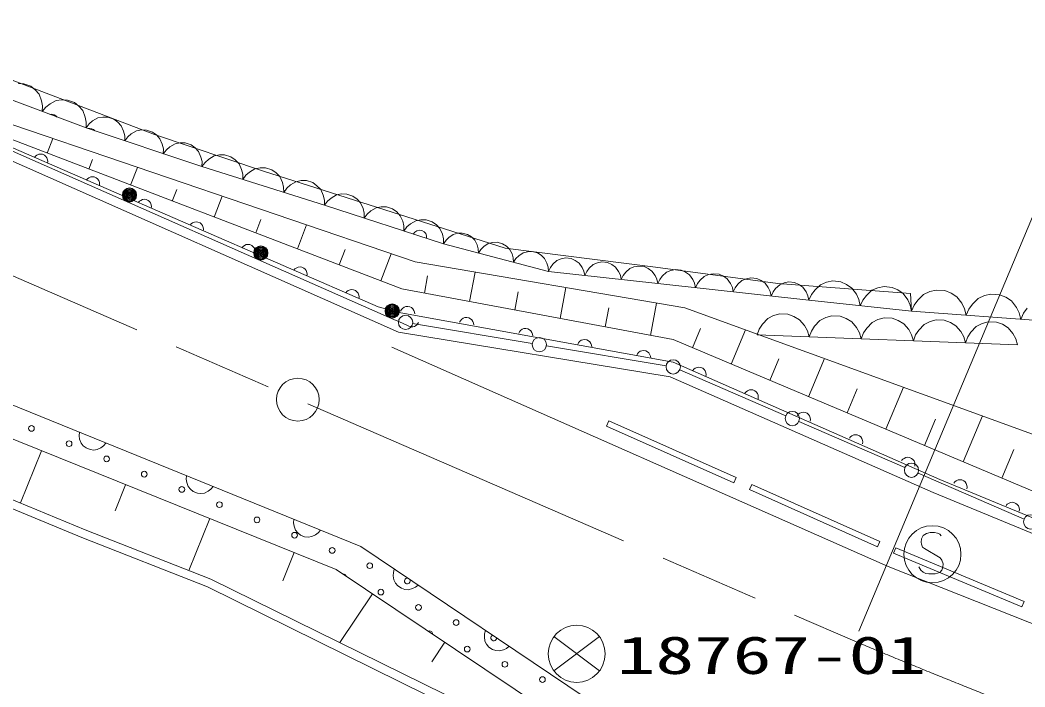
# Model space of a CAD drawing. Units: millimetres, scale not verified. Extents: x 40000 to 680000, y 20000 to 380000.
# Drawn here: x 357864 to 392896, y 282249 to 305487 of the extents above; entities that cross this region are included whole.
import ezdxf
from ezdxf.enums import TextEntityAlignment as Align

# ---------------------------------------------------------------- set-up
doc = ezdxf.new("R2010")
doc.units = ezdxf.units.MM
doc.header["$LTSCALE"] = 1000
doc.linetypes.add('CHAIN', pattern=[18.5, 12, -1.5, 3.5, -1.5])
doc.layers.add('S-SUV', color=7, linetype='Continuous', lineweight=13)
doc.layers.add('S-SUV-ROAD', color=7, linetype='Continuous', lineweight=13)
doc.styles.add('ＭＳ ゴシック', font='')
doc.styles.get('ＭＳ ゴシック').set_extended_font_data('MS Gothic')

# ---------------------------------------------------------------- blocks, each defined once
blk = doc.blocks.new('BUHIN1')
at = {"color": 7, "linetype": 'Continuous', "lineweight": 13}
for p, q in [((-701, -708), (696, 709)), ((-489, 868), (484, -867))]:
    blk.add_line(p, q, dxfattribs=at)
blk.add_circle((0, 0), 995, dxfattribs=at)
blk = doc.blocks.new('BUHIN4')
at = {"color": 7, "linetype": 'Continuous', "lineweight": 13}
for radius in [249, 220, 191, 161, 132, 97.5, 67.5, 38.8, 7.5]:
    blk.add_circle((-212, 130), radius, dxfattribs=at)
blk = doc.blocks.new('BUHIN6')
at = {"color": 7, "linetype": 'Continuous', "lineweight": 13}
blk.add_circle((0, 0), 249, dxfattribs=at)
blk = doc.blocks.new('BUHIN7')
at = {"color": 7, "linetype": 'Continuous', "lineweight": 13}
blk.add_circle((0, 0), 249, dxfattribs=at)
blk = doc.blocks.new('BUHIN8')
at = {"color": 7, "linetype": 'Continuous', "lineweight": 13}
blk.add_circle((0, 0), 249, dxfattribs=at)
blk = doc.blocks.new('BUHIN16')
at = {"color": 7, "linetype": 'Continuous', "lineweight": 13}
blk.add_lwpolyline([(-598, 393), (-665, 347), (-709, 277), (-743, 176), (-764, 22), (-747, -111), (-687, -230), (-587, -310), (-473, -330), (-398, -335), (-294, -309), (-230, -247), (155, 252), (252, 299), (381, 322), (499, 296), (588, 249), (668, 167), (692, 8), (662, -220), (633, -317), (576, -405), (491, -475), (368, -529)], dxfattribs=at)
blk.add_circle((0, 0), 995, dxfattribs=at)
blk = doc.blocks.new('BUHIN18')
at = {"color": 7, "linetype": 'Continuous', "lineweight": 13}
blk.add_lwpolyline([(-129, -214), (-168, -167), (-194, -116), (-217, -47), (-214, 16), (-199, 75), (-159, 141), (-113, 182), (-59, 214), (13, 227), (70, 228), (129, 214)], dxfattribs=at)
blk = doc.blocks.new('BUHIN19')
at = {"color": 7, "linetype": 'Continuous', "lineweight": 13}
blk.add_lwpolyline([(-78, -237), (-127, -200), (-163, -157), (-201, -94), (-212, -33), (-210, 29), (-186, 102), (-151, 152), (-105, 195), (-38, 224), (18, 238), (78, 237)], dxfattribs=at)
blk = doc.blocks.new('BUHIN20')
at = {"color": 7, "linetype": 'Continuous', "lineweight": 13}
blk.add_lwpolyline([(-129, -214), (-168, -168), (-194, -117), (-217, -48), (-214, 15), (-199, 74), (-159, 141), (-114, 182), (-60, 214), (12, 227), (70, 228), (129, 214)], dxfattribs=at)

msp = doc.modelspace()

# ---------------------------------------------------------------- linework, layer by layer
at = {"layer": 'S-SUV'}
for p, q in [((387107, 284189), (400071, 315141)), ((352542, 305308), (362550, 301497)), ((360163, 301730), (352541, 304578)), ((352417, 303201), (370736, 295123)), ((357997, 303269), (357797, 303278)), ((358234, 303180), (357997, 303269)), ((358391, 303056), (358234, 303180)), ((358525, 302902), (358391, 303056)), ((358611, 302679), (358525, 302902)), ((358647, 302496), (358611, 302679)), ((359119, 302680), (358908, 302568)), ((359321, 302709), (359119, 302680)), ((359522, 302699), (359321, 302709)), ((359758, 302611), (359522, 302699)), ((358638, 302299), (358647, 302496)), ((358765, 302452), (358638, 302299)), ((358908, 302568), (358765, 302452)), ((359916, 302487), (359758, 302611)), ((360049, 302332), (359916, 302487)), ((360135, 302109), (360049, 302332)), ((360171, 301926), (360135, 302109)), ((360570, 302077), (360389, 301972)), ((360745, 302108), (360570, 302077)), ((360920, 302106), (360745, 302108)), ((361129, 302036), (360920, 302106)), ((361271, 301933), (361129, 302036)), ((360163, 301730), (360171, 301926)), ((360268, 301867), (360163, 301730)), ((364204, 300382), (360163, 301730)), ((360389, 301972), (360268, 301867)), ((361392, 301803), (361271, 301933)), ((361474, 301611), (361392, 301803)), ((361917, 301628), (361737, 301523)), ((362093, 301659), (361917, 301628)), ((362268, 301657), (362093, 301659)), ((362477, 301587), (362268, 301657)), ((358807, 300851), (359000, 301357)), ((361511, 301452), (361474, 301611)), ((361510, 301281), (361511, 301452)), ((361615, 301418), (361510, 301281)), ((361737, 301523), (361615, 301418)), ((362618, 301484), (362477, 301587)), ((362550, 301497), (366348, 300228)), ((362739, 301354), (362618, 301484)), ((362821, 301162), (362739, 301354)), ((362858, 301003), (362821, 301162)), ((362857, 300832), (362858, 301003)), ((362963, 300969), (362857, 300832)), ((363084, 301074), (362963, 300969)), ((363265, 301178), (363084, 301074)), ((363440, 301210), (363265, 301178)), ((363615, 301208), (363440, 301210)), ((363824, 301138), (363615, 301208)), ((363965, 301035), (363824, 301138)), ((364087, 300905), (363965, 301035)), ((360261, 300295), (360390, 300631)), ((364168, 300713), (364087, 300905)), ((364206, 300554), (364168, 300713)), ((364439, 300641), (364313, 300528)), ((364627, 300754), (364439, 300641)), ((364811, 300790), (364627, 300754)), ((364995, 300791), (364811, 300790)), ((365216, 300721), (364995, 300791)), ((365366, 300615), (365216, 300721)), ((365496, 300480), (365366, 300615)), ((361716, 299738), (361952, 300354)), ((364204, 300382), (364206, 300554)), ((364313, 300528), (364204, 300382)), ((368477, 299035), (364204, 300382)), ((365585, 300280), (365496, 300480)), ((365627, 300114), (365585, 300280)), ((366051, 300305), (365863, 300192)), ((366235, 300341), (366051, 300305)), ((366419, 300342), (366235, 300341)), ((366348, 300228), (374778, 297534)), ((366640, 300272), (366419, 300342)), ((366790, 300166), (366640, 300272)), ((365629, 299933), (365627, 300114)), ((365737, 300079), (365629, 299933)), ((365863, 300192), (365737, 300079)), ((366920, 300031), (366790, 300166)), ((367009, 299831), (366920, 300031)), ((367659, 299892), (367475, 299856)), ((367843, 299893), (367659, 299892)), ((368064, 299823), (367843, 299893)), ((363171, 299182), (363325, 299584)), ((367051, 299665), (367009, 299831)), ((367053, 299484), (367051, 299665)), ((367161, 299630), (367053, 299484)), ((367287, 299743), (367161, 299630)), ((367475, 299856), (367287, 299743)), ((368214, 299717), (368064, 299823)), ((368344, 299582), (368214, 299717)), ((368434, 299382), (368344, 299582)), ((364625, 298625), (364903, 299350)), ((368475, 299216), (368434, 299382)), ((368477, 299035), (368475, 299216)), ((368584, 299176), (368477, 299035)), ((368707, 299285), (368584, 299176)), ((368892, 299394), (368707, 299285)), ((369071, 299427), (368892, 299394)), ((369250, 299426), (369071, 299427)), ((369465, 299357), (369250, 299426)), ((369610, 299252), (369465, 299357)), ((369735, 299120), (369610, 299252)), ((372627, 297688), (368477, 299035)), ((369821, 298924), (369735, 299120)), ((369860, 298762), (369821, 298924)), ((370091, 298836), (369967, 298727)), ((370275, 298945), (370091, 298836)), ((370454, 298978), (370275, 298945)), ((370633, 298977), (370454, 298978)), ((370848, 298908), (370633, 298977)), ((370994, 298803), (370848, 298908)), ((366080, 298068), (366259, 298536)), ((369860, 298586), (369860, 298762)), ((369967, 298727), (369860, 298586)), ((371119, 298671), (370994, 298803)), ((371204, 298475), (371119, 298671)), ((371243, 298313), (371204, 298475)), ((371658, 298496), (371474, 298387)), ((371837, 298529), (371658, 298496)), ((372017, 298528), (371837, 298529)), ((372231, 298459), (372017, 298528)), ((367535, 297512), (367854, 298347)), ((371244, 298137), (371243, 298313)), ((371351, 298278), (371244, 298137)), ((371474, 298387), (371351, 298278)), ((372377, 298354), (372231, 298459)), ((372502, 298222), (372377, 298354)), ((372588, 298026), (372502, 298222)), ((372627, 297864), (372588, 298026)), ((372627, 297688), (372627, 297864)), ((372713, 297815), (372627, 297688)), ((372814, 297916), (372713, 297815)), ((372968, 298019), (372814, 297916)), ((373121, 298056), (372968, 298019)), ((373277, 298064), (373121, 298056)), ((373466, 298015), (373277, 298064)), ((373597, 297931), (373466, 298015)), ((373712, 297823), (373597, 297931)), ((373795, 297657), (373712, 297823)), ((343570, 297758), (369738, 287141)), ((368989, 296955), (369194, 297489)), ((376284, 296726), (372627, 297688)), ((373837, 297519), (373795, 297657)), ((373846, 297367), (373837, 297519)), ((373932, 297495), (373846, 297367)), ((374033, 297595), (373932, 297495)), ((374187, 297698), (374033, 297595)), ((374340, 297736), (374187, 297698)), ((374496, 297744), (374340, 297736)), ((374685, 297694), (374496, 297744)), ((374816, 297610), (374685, 297694)), ((374778, 297534), (380013, 296880)), ((374931, 297502), (374816, 297610)), ((375014, 297337), (374931, 297502)), ((375715, 297423), (375559, 297415)), ((375904, 297373), (375715, 297423)), ((370444, 296399), (370805, 297343)), ((375056, 297199), (375014, 297337)), ((375065, 297046), (375056, 297199)), ((375151, 297174), (375065, 297046)), ((375252, 297274), (375151, 297174)), ((375406, 297377), (375252, 297274)), ((375559, 297415), (375406, 297377)), ((376035, 297290), (375904, 297373)), ((376150, 297181), (376035, 297290)), ((376233, 297016), (376150, 297181)), ((376577, 297108), (376438, 296982)), ((376725, 297168), (376577, 297108)), ((376880, 297200), (376725, 297168)), ((377077, 297178), (376880, 297200)), ((377221, 297113), (377077, 297178)), ((377352, 297022), (377221, 297113)), ((368885, 286341), (342448, 296982)), ((376275, 296878), (376233, 297016)), ((376284, 296726), (376275, 296878)), ((376351, 296866), (376284, 296726)), ((380095, 296302), (376284, 296726)), ((376438, 296982), (376351, 296866)), ((377460, 296868), (377352, 297022)), ((377523, 296736), (377460, 296868)), ((377554, 296584), (377523, 296736)), ((377621, 296725), (377554, 296584)), ((377708, 296841), (377621, 296725)), ((377847, 296967), (377708, 296841)), ((377996, 297027), (377847, 296967)), ((378150, 297058), (377996, 297027)), ((378347, 297036), (378150, 297058)), ((378491, 296972), (378347, 297036)), ((378622, 296881), (378491, 296972)), ((378730, 296727), (378622, 296881)), ((378793, 296595), (378730, 296727)), ((379118, 296825), (378978, 296700)), ((379266, 296886), (379118, 296825)), ((379420, 296917), (379266, 296886)), ((379617, 296895), (379420, 296917)), ((379761, 296831), (379617, 296895)), ((379892, 296739), (379761, 296831)), ((380001, 296586), (379892, 296739)), ((380013, 296880), (384285, 296302)), ((380552, 296762), (380398, 296699)), ((380712, 296794), (380552, 296762)), ((380916, 296772), (380712, 296794)), ((381065, 296706), (380916, 296772)), ((371959, 295973), (372072, 296574)), ((373536, 295678), (373728, 296704)), ((378824, 296443), (378793, 296595)), ((378891, 296584), (378824, 296443)), ((378978, 296700), (378891, 296584)), ((380063, 296454), (380001, 296586)), ((380095, 296302), (380063, 296454)), ((380164, 296448), (380095, 296302)), ((380254, 296568), (380164, 296448)), ((380398, 296699), (380254, 296568)), ((381201, 296611), (381065, 296706)), ((381314, 296452), (381201, 296611)), ((381379, 296315), (381314, 296452)), ((381571, 296424), (381481, 296304)), ((381715, 296555), (381571, 296424)), ((381869, 296618), (381715, 296555)), ((382029, 296650), (381869, 296618)), ((382233, 296628), (382029, 296650)), ((382382, 296561), (382233, 296628)), ((382519, 296466), (382382, 296561)), ((382631, 296307), (382519, 296466)), ((383032, 296410), (382888, 296279)), ((383186, 296473), (383032, 296410)), ((383346, 296506), (383186, 296473)), ((383550, 296483), (383346, 296506)), ((383700, 296417), (383550, 296483)), ((383836, 296322), (383700, 296417)), ((386200, 296395), (385983, 296351)), ((386478, 296365), (386200, 296395)), ((376688, 295088), (376889, 296164)), ((385363, 295725), (380095, 296302)), ((381412, 296158), (381379, 296315)), ((381481, 296304), (381412, 296158)), ((382696, 296170), (382631, 296307)), ((382729, 296014), (382696, 296170)), ((382798, 296159), (382729, 296014)), ((382888, 296279), (382798, 296159)), ((383948, 296163), (383836, 296322)), ((384013, 296026), (383948, 296163)), ((384046, 295869), (384013, 296026)), ((384205, 296135), (384115, 296015)), ((384349, 296266), (384205, 296135)), ((384285, 296302), (388905, 295956)), ((384503, 296329), (384349, 296266)), ((384663, 296361), (384503, 296329)), ((384867, 296339), (384663, 296361)), ((385017, 296273), (384867, 296339)), ((385153, 296178), (385017, 296273)), ((385265, 296019), (385153, 296178)), ((385579, 296086), (385457, 295923)), ((385774, 296265), (385579, 296086)), ((385983, 296351), (385774, 296265)), ((386681, 296276), (386478, 296365)), ((386866, 296147), (386681, 296276)), ((387020, 295931), (386866, 296147)), ((387564, 296072), (387369, 295894)), ((387773, 296158), (387564, 296072)), ((387990, 296203), (387773, 296158)), ((388268, 296173), (387990, 296203)), ((388471, 296083), (388268, 296173)), ((388656, 295955), (388471, 296083)), ((389578, 296025), (389360, 295927)), ((389807, 296080), (389578, 296025)), ((390103, 296058), (389807, 296080)), ((390321, 295970), (390103, 296058)), ((375112, 295383), (375230, 296014)), ((384115, 296015), (384046, 295869)), ((385330, 295882), (385265, 296019)), ((385363, 295725), (385330, 295882)), ((385457, 295923), (385363, 295725)), ((388943, 295340), (385363, 295725)), ((387108, 295745), (387020, 295931)), ((387153, 295532), (387108, 295745)), ((387247, 295730), (387153, 295532)), ((387369, 295894), (387247, 295730)), ((388809, 295739), (388656, 295955)), ((388898, 295553), (388809, 295739)), ((388905, 295956), (388943, 295340)), ((389159, 295731), (389036, 295553)), ((389360, 295927), (389159, 295731)), ((390522, 295841), (390321, 295970)), ((390692, 295617), (390522, 295841)), ((391265, 295785), (391064, 295590)), ((391483, 295884), (391265, 295785)), ((391712, 295939), (391483, 295884)), ((392008, 295917), (391712, 295939)), ((392226, 295829), (392008, 295917)), ((392427, 295699), (392226, 295829)), ((392598, 295476), (392427, 295699)), ((378264, 294793), (378388, 295454)), ((379840, 294499), (380051, 295624)), ((388943, 295340), (388898, 295553)), ((389036, 295553), (388943, 295340)), ((388943, 295340), (394658, 294916)), ((390793, 295423), (390692, 295617)), ((390848, 295199), (390793, 295423)), ((390941, 295412), (390848, 295199)), ((391064, 295590), (390941, 295412)), ((392698, 295282), (392598, 295476)), ((392969, 295448), (392846, 295271)), ((370736, 295123), (371194, 294921)), ((383932, 295087), (383748, 294894)), ((384136, 295189), (383932, 295087)), ((384352, 295249), (384136, 295189)), ((384634, 295238), (384352, 295249)), ((384845, 295162), (384634, 295238)), ((385041, 295045), (384845, 295162)), ((385210, 294839), (385041, 295045)), ((385749, 295018), (385564, 294825)), ((385953, 295120), (385749, 295018)), ((386169, 295180), (385953, 295120)), ((386451, 295169), (386169, 295180)), ((386662, 295093), (386451, 295169)), ((386858, 294976), (386662, 295093)), ((387027, 294769), (386858, 294976)), ((387770, 295050), (387566, 294949)), ((387986, 295110), (387770, 295050)), ((388268, 295100), (387986, 295110)), ((388479, 295023), (388268, 295100)), ((388674, 294907), (388479, 295023)), ((389587, 294981), (389383, 294880)), ((389803, 295041), (389587, 294981)), ((390085, 295030), (389803, 295041)), ((390296, 294954), (390085, 295030)), ((391620, 294972), (391404, 294912)), ((391902, 294961), (391620, 294972)), ((392753, 295057), (392698, 295282)), ((392846, 295271), (392753, 295057)), ((371550, 294911), (375722, 294218)), ((381303, 294067), (381586, 294740)), ((382651, 293499), (383152, 294689)), ((383636, 294721), (383556, 294515)), ((383748, 294894), (383636, 294721)), ((385312, 294657), (385210, 294839)), ((385373, 294446), (385312, 294657)), ((385453, 294652), (385373, 294446)), ((385564, 294825), (385453, 294652)), ((387129, 294588), (387027, 294769)), ((387381, 294756), (387270, 294583)), ((387566, 294949), (387381, 294756)), ((388844, 294700), (388674, 294907)), ((388946, 294519), (388844, 294700)), ((389198, 294687), (389087, 294513)), ((389383, 294880), (389198, 294687)), ((390491, 294837), (390296, 294954)), ((390661, 294631), (390491, 294837)), ((390763, 294449), (390661, 294631)), ((391200, 294810), (391015, 294617)), ((391404, 294912), (391200, 294810)), ((392112, 294885), (391902, 294961)), ((392308, 294768), (392112, 294885)), ((392478, 294561), (392308, 294768)), ((383556, 294515), (392640, 294169)), ((387189, 294376), (387129, 294588)), ((387270, 294583), (387189, 294376)), ((389006, 294307), (388946, 294519)), ((389087, 294513), (389006, 294307)), ((390823, 294238), (390763, 294449)), ((390904, 294444), (390823, 294238)), ((391015, 294617), (390904, 294444)), ((392580, 294380), (392478, 294561)), ((392640, 294169), (392580, 294380)), ((388128, 286448), (370824, 294093)), ((376215, 294136), (380387, 293443)), ((383999, 292931), (384317, 293686)), ((385347, 292363), (385906, 293690)), ((380863, 293303), (384558, 291701)), ((386695, 291795), (387048, 292632)), ((388043, 291227), (388660, 292691)), ((378386, 291517), (382826, 289544)), ((385017, 291502), (388712, 289901)), ((389391, 290659), (389778, 291578)), ((390739, 290091), (391413, 291692)), ((359920, 291000), (359929, 291121)), ((378304, 291335), (382745, 289361)), ((359939, 290887), (359920, 291000)), ((359988, 290749), (359939, 290887)), ((358604, 290479), (357872, 288661)), ((360068, 290652), (359988, 290749)), ((360163, 290575), (360068, 290652)), ((360307, 290517), (360163, 290575)), ((360429, 290505), (360307, 290517)), ((360554, 290519), (360429, 290505)), ((360683, 290585), (360554, 290519)), ((360775, 290653), (360683, 290585)), ((360856, 290745), (360775, 290653)), ((392087, 289523), (392509, 290524)), ((360135, 287728), (355548, 289620)), ((360135, 287728), (355548, 289620)), ((363659, 289483), (363667, 289604)), ((363678, 289370), (363659, 289483)), ((363727, 289232), (363678, 289370)), ((389171, 289702), (392866, 288100)), ((360020, 287451), (355433, 289343)), ((361542, 289297), (361173, 288381)), ((363806, 289135), (363727, 289232)), ((363902, 289058), (363806, 289135)), ((364045, 289000), (363902, 289058)), ((364421, 289069), (364292, 289003)), ((364514, 289137), (364421, 289069)), ((364594, 289228), (364514, 289137)), ((383295, 289123), (387761, 287128)), ((383376, 289305), (387842, 287311)), ((364167, 288988), (364045, 289000)), ((364292, 289003), (364167, 288988)), ((364479, 288115), (363752, 286307)), ((367397, 287967), (367406, 288087)), ((367416, 287854), (367397, 287967)), ((364519, 286006), (360135, 287728)), ((364519, 286006), (360135, 287728)), ((367465, 287715), (367416, 287854)), ((367544, 287618), (367465, 287715)), ((367640, 287542), (367544, 287618)), ((368252, 287620), (368160, 287552)), ((368332, 287711), (368252, 287620)), ((364397, 285731), (360020, 287451)), ((367784, 287483), (367640, 287542)), ((367906, 287472), (367784, 287483)), ((368030, 287486), (367906, 287472)), ((368160, 287552), (368030, 287486)), ((367417, 286932), (367021, 285950)), ((369738, 287141), (379266, 280742)), ((388391, 287097), (392867, 285223)), ((388314, 286912), (392789, 285038)), ((378984, 279579), (368885, 286341)), ((370873, 286122), (370878, 286237)), ((370878, 286237), (370911, 286353)), ((403414, 280379), (388128, 286448)), ((373415, 281623), (364519, 286006)), ((373415, 281623), (364519, 286006)), ((370893, 285977), (370873, 286122)), ((370951, 285866), (370893, 285977)), ((371029, 285771), (370951, 285866)), ((373285, 281353), (364397, 285731)), ((371158, 285685), (371029, 285771)), ((371275, 285648), (371158, 285685)), ((371399, 285637), (371275, 285648)), ((371540, 285675), (371399, 285637)), ((371644, 285723), (371540, 285675)), ((371741, 285796), (371644, 285723)), ((370148, 285496), (369008, 283794)), ((374054, 284104), (374087, 284220)), ((372672, 283805), (372215, 283122)), ((374049, 283990), (374054, 284104)), ((374069, 283844), (374049, 283990)), ((374127, 283733), (374069, 283844)), ((374205, 283638), (374127, 283733)), ((374333, 283552), (374205, 283638)), ((374450, 283515), (374333, 283552)), ((374575, 283504), (374450, 283515)), ((374715, 283542), (374575, 283504)), ((374820, 283590), (374715, 283542)), ((374917, 283663), (374820, 283590))]:
    msp.add_line(p, q, dxfattribs=at)
at = {"layer": 'S-SUV', "linetype": 'CHAIN'}
msp.add_line((350920, 299466), (386962, 283843), dxfattribs=at)
at = {"layer": 'S-SUV'}
msp.add_lwpolyline([(371752, 294948), (371729, 294908), (371694, 294867), (371649, 294832), (371610, 294814), (371560, 294801), (371509, 294799), (371464, 294806), (371422, 294820), (371194, 294921)], dxfattribs=at)
for centre, radius in [((367544, 292260), 746), ((358260, 291258), 99.5), ((359571, 290726), 99.5), ((360881, 290195), 99.5), ((362192, 289663), 99.5), ((363502, 289131), 99.5), ((364813, 288600), 99.5), ((366123, 288068), 99.5), ((367433, 287536), 99.5), ((368744, 287005), 99.5), ((370054, 286473), 99.5), ((370444, 285552), 99.5), ((371754, 285020), 99.5), ((373065, 284489), 99.5), ((373454, 283568), 99.5), ((374765, 283036), 99.5), ((376075, 282504), 99.5)]:
    msp.add_circle(centre, radius, dxfattribs=at)
for centre, radius, start, end in [((358959, 301958), 249, 35.874, 103.1406), ((360284, 301463), 249, 41.1026, 102.0288), ((371792, 297917), 249, 351.2266, 152.8014), ((369133, 286084), 99.5, 16.0603, 96.3213), ((371365, 285941), 99.5, 82.9111, 29.3169), ((372144, 284099), 99.5, 356.2818, 116.0998), ((374375, 283957), 99.5, 110.6044, 1.6236)]:
    msp.add_arc(centre, radius, start, end, dxfattribs=at)
at = {"layer": 'S-SUV', "linetype": 'CHAIN'}
msp.add_arc((491243, 532891), 270000, 247.27997, 264.17746, dxfattribs=at)
at = {"layer": 'S-SUV-ROAD'}
for p, q in [((352462, 303581), (371633, 297062)), ((351759, 303149), (371054, 294614)), ((371171, 296121), (352261, 303356)), ((352261, 303356), (370348, 295489)), ((371633, 297062), (381038, 295456)), ((371171, 296121), (380629, 294351)), ((370348, 295489), (371137, 295283)), ((395894, 290066), (381038, 295456)), ((371137, 295283), (380635, 293568)), ((371054, 294614), (380524, 293059)), ((395457, 288103), (380629, 294351)), ((380635, 293568), (389924, 289480)), ((380524, 293059), (389701, 289029)), ((378386, 291517), (378304, 291335)), ((382826, 289544), (382745, 289361)), ((395196, 287293), (389924, 289480)), ((383376, 289305), (383295, 289123)), ((389701, 289029), (395043, 286819)), ((387842, 287311), (387761, 287128)), ((388391, 287097), (388314, 286912)), ((392867, 285223), (392789, 285038))]:
    msp.add_line(p, q, dxfattribs=at)

# ---------------------------------------------------------------- block references
at = {"layer": 'S-SUV', "rotation": 277.66056}
for name, p in [('BUHIN18', (358591, 300602)), ('BUHIN18', (360400, 299815)), ('BUHIN4', (361577, 299162)), ('BUHIN18', (362209, 299029)), ('BUHIN18', (364018, 298242)), ('BUHIN18', (365826, 297455)), ('BUHIN4', (366156, 297142)), ('BUHIN18', (367635, 296669)), ('BUHIN18', (369444, 295882)), ('BUHIN4', (370736, 295123)), ('BUHIN19', (371377, 295297)), ('BUHIN6', (371303, 294952)), ('BUHIN19', (373434, 294912)), ('BUHIN19', (375492, 294528)), ('BUHIN6', (375968, 294177)), ('BUHIN19', (377549, 294144)), ('BUHIN19', (379606, 293760)), ('BUHIN6', (380634, 293402)), ('BUHIN7', (380634, 293402)), ('BUHIN20', (381545, 293176)), ('BUHIN20', (383365, 292392)), ('BUHIN7', (384787, 291602)), ('BUHIN20', (385185, 291607)), ('BUHIN20', (387005, 290823)), ('BUHIN20', (388826, 290038)), ('BUHIN7', (388941, 289801)), ('BUHIN20', (390646, 289254)), ('BUHIN20', (392466, 288469)), ('BUHIN16', (389671, 286872)), ('BUHIN7', (393095, 288001)), ('BUHIN8', (393095, 288001)), ('BUHIN1', (377269, 283403))]:
    msp.add_blockref(name, p, dxfattribs=at)

# ---------------------------------------------------------------- texts
at = {"layer": 'S-SUV', "style": 'ＭＳ ゴシック', "width": 1.5}
msp.add_text('18767-01', height=1320, dxfattribs=at).set_placement((378669, 282303), align=Align.BOTTOM_LEFT)

doc.saveas('drawing.dxf')
